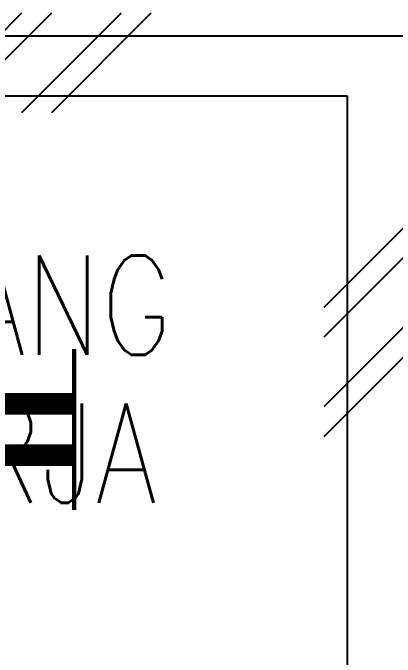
# Model space of a CAD drawing. Header units: inches. Extents: x -106706990 to 300603, y -86718466 to 1728185.
# Drawn here: x 37424 to 38384, y 42794 to 44413 of the extents above; entities that cross this region are included whole.
import ezdxf
from ezdxf.enums import TextEntityAlignment as Align

# ---------------------------------------------------------------- set-up
doc = ezdxf.new("R2010")
doc.units = ezdxf.units.IN
doc.header["$MEASUREMENT"] = 0
for name, color, linetype in [('A-ROOMSYM', 3, 'Continuous'), ('A-WALL', 1, 'Continuous'), ('A-WLH', 7, 'Continuous'), ('LAMP', 5, 'Continuous')]:
    doc.layers.add(name, color=color, linetype=linetype)
doc.styles.add('style1', font='romans.shx', dxfattribs={"height": 750})

# ---------------------------------------------------------------- blocks, each defined once
blk = doc.blocks.new('A$C49831240')
at = {"layer": 'A-WLH', "color": 8}
for p, q in [((250, 575), (0, 325)), ((250, 500), (0, 250)), ((250, 325), (0, 75)), ((250, 250), (0, 0))]:
    blk.add_line(p, q, dxfattribs=at)
blk = doc.blocks.new('YBC 236')
at = {"layer": 'LAMP'}
for points, const_width in [([(-134681.8, 193808.3), (-134681.8, 193533.1)], 10.9), ([(-133371.4, 193808.3), (-133371.4, 193533.1)], 10.9), ([(-134681.8, 193670.7), (-133371.4, 193670.7)], 54.6), ([(-134681.8, 193679.4), (-134681.8, 193404.2)], 10.9), ([(-133371.4, 193679.4), (-133371.4, 193404.2)], 10.9), ([(-134681.8, 193541.8), (-133371.4, 193541.8)], 54.6)]:
    blk.add_lwpolyline(points, dxfattribs=dict(at, const_width=const_width))
blk = doc.blocks.new('*U235')
at = {"layer": 'LAMP'}
blk.add_blockref('YBC 236', (134026.6, -193606.2, -5.5), dxfattribs=at)
blk = doc.blocks.new('*U236')
at = {"layer": 'LAMP', "color": 0, "linetype": 'ByBlock', "lineweight": -2, "transparency": 16777216}
blk.add_blockref('*U235', (0, 3000), dxfattribs=at)

msp = doc.modelspace()

# ---------------------------------------------------------------- linework, layer by layer
at = {"layer": 'A-WALL', "color": 8, "linetype": 'Continuous', "ltscale": 900}
for p, q in [((39163.8, 44354.4), (36388.8, 44354.4)), ((36388.8, 44204.4), (38263.8, 44204.4)), ((38263.8, 44204.4), (38263.8, 39704.4))]:
    msp.add_line(p, q, dxfattribs=at)
at = {"layer": 'A-WLH', "color": 8}
for p, q in [((37196.4, 44162.8), (37446.4, 44412.8)), ((37271.4, 44162.8), (37521.4, 44412.8)), ((37446.4, 44162.8), (37696.4, 44412.8)), ((37521.4, 44162.8), (37771.4, 44412.8))]:
    msp.add_line(p, q, dxfattribs=at)

# ---------------------------------------------------------------- block references
msp.add_blockref('A$C49831240', (38204.8, 43347.6), dxfattribs=at)
at = {"layer": 'LAMP', "color": 0}
msp.add_blockref('*U236', (36922.9, 40365.8), dxfattribs=at)

# ---------------------------------------------------------------- texts
at = {"layer": 'A-ROOMSYM', "color": 8, "style": 'style1', "width": 0.8}
for s, p in [('RUANG', (37378.6, 43553.2)), ('KERJA', (37378.6, 43181))]:
    msp.add_text(s, height=250, dxfattribs=at).set_placement(p, align=Align.CENTER)

doc.saveas('drawing.dxf')
